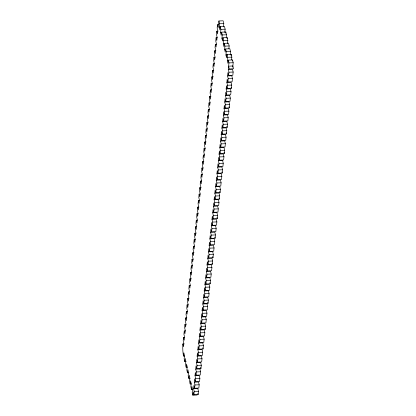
<?xml version="1.0" encoding="UTF-8"?>
<svg xmlns="http://www.w3.org/2000/svg" width="416" height="416" viewBox="0 0 416 416"><rect width="100%" height="100%" fill="white"/><g stroke="black" fill="none" stroke-linecap="round" stroke-linejoin="round"><path stroke-width="0.62" d="M184.049 343.912L182.842 343.959C182.619 348.026 182.759 352.066 183.477 356.07L184.683 356.018M184.756 337.397L183.55 337.444L183.196 340.704L183.867 343.496L183.513 346.757L182.842 343.959M185.463 330.881L184.257 330.928L183.903 334.188L184.574 336.981L184.22 340.241L183.55 337.444M186.17 324.366L184.964 324.412L184.61 327.673L185.281 330.465L184.928 333.726L184.257 330.928M186.878 317.85L185.671 317.897L185.318 321.157L185.988 323.95L185.635 327.21L184.964 324.412M187.59 311.334L186.378 311.381L186.025 314.642L186.696 317.434L186.342 320.694L185.671 317.897M188.297 304.819L187.086 304.866L186.732 308.126L187.403 310.918L187.049 314.179L186.378 311.381M189.004 298.303L187.793 298.35L187.439 301.61L188.11 304.403L187.756 307.663L187.086 304.866M189.712 291.788L188.505 291.834L188.152 295.095L188.822 297.887L188.469 301.148L187.793 298.35M190.419 285.272L189.212 285.319L188.859 288.579L189.53 291.372L189.176 294.632L188.505 291.834M191.126 278.756L189.92 278.803L189.566 282.064L190.237 284.856L189.883 288.116L189.212 285.319M191.833 272.241L190.627 272.288L190.273 275.548L190.944 278.34L190.59 281.601L189.92 278.803M192.54 265.725L191.334 265.772L190.98 269.032L191.651 271.825L191.298 275.085L190.627 272.288M193.253 259.21L192.041 259.256L191.688 262.517L192.358 265.309L192.005 268.57L191.334 265.772M193.96 252.694L192.748 252.741L192.395 256.001L193.066 258.794L192.712 262.054L192.041 259.256M194.667 246.178L193.456 246.225L193.102 249.486L193.773 252.278L193.419 255.538L192.748 252.741M195.374 239.663L194.168 239.71L193.809 242.97L194.485 245.762L194.126 249.023L193.456 246.225M196.082 233.147L194.875 233.194L194.522 236.454L195.192 239.247L194.839 242.507L194.168 239.71M196.789 226.632L195.582 226.678L195.229 229.939L195.9 232.731L195.546 235.992L194.875 233.194M197.496 220.116L196.29 220.163L195.936 223.423L196.607 226.216L196.253 229.476L195.582 226.678M198.203 213.6L196.997 213.647L196.643 216.908L197.314 219.7L196.96 222.96L196.29 220.163M198.91 207.085L197.704 207.132L197.35 210.387L198.021 213.184L197.668 216.445L196.997 213.647M199.623 200.569L198.411 200.616L198.058 203.871L198.728 206.669L198.375 209.929L197.704 207.132M200.33 194.054L199.118 194.1L198.765 197.356L199.436 200.153L199.082 203.408L198.411 200.616M201.037 187.538L199.826 187.585L199.472 190.84L200.143 193.638L199.789 196.893L199.118 194.1M201.744 181.017L200.538 181.069L200.179 184.324L200.855 187.122L200.496 190.377L199.826 187.585M202.452 174.502L201.245 174.554L200.892 177.809L201.562 180.606L201.209 183.862L200.538 181.069M203.159 167.986L201.952 168.038L201.599 171.293L202.27 174.091L201.916 177.346L201.245 174.554M203.866 161.47L202.66 161.522L202.306 164.778L202.977 167.575L202.623 170.83L201.952 168.038M204.573 154.955L203.367 155.007L203.013 158.262L203.684 161.06L203.33 164.315L202.66 161.522M205.28 148.439L204.074 148.491L203.72 151.746L204.391 154.544L204.038 157.799L203.367 155.007M205.993 141.924L204.781 141.976L204.428 145.231L205.098 148.028L204.745 151.284L204.074 148.491M206.7 135.408L205.488 135.46L205.135 138.715L205.806 141.513L205.452 144.768L204.781 141.976M207.407 128.892L206.196 128.944L205.842 132.2L206.513 134.997L206.159 138.252L205.488 135.46M208.114 122.377L206.908 122.429L206.554 125.684L207.225 128.482L206.872 131.737L206.196 128.944M208.822 115.861L207.615 115.913L207.262 119.168L207.932 121.966L207.579 125.221L206.908 122.429M209.529 109.346L208.322 109.398L207.969 112.653L208.64 115.45L208.286 118.706L207.615 115.913M210.236 102.83L209.03 102.882L208.676 106.137L209.347 108.935L208.993 112.19L208.322 109.398M210.943 96.314L209.737 96.366L209.383 99.622L210.054 102.419L209.7 105.674L209.03 102.882M211.65 89.799L210.444 89.851L210.09 93.106L210.761 95.904L210.408 99.159L209.737 96.366M212.363 83.283L211.151 83.335L210.798 86.59L211.468 89.388L211.115 92.643L210.444 89.851M213.07 76.768L211.858 76.82L211.505 80.075L212.176 82.872L211.822 86.128L211.151 83.335M213.777 70.252L212.566 70.304L212.212 73.559L212.883 76.357L212.529 79.612L211.858 76.82M214.484 63.736L213.278 63.783L212.924 67.044L213.595 69.841L213.242 73.096L212.566 70.304M215.192 57.221L213.985 57.268L213.632 60.528L214.302 63.326L213.949 66.581L213.278 63.783M215.899 50.705L214.692 50.752L214.339 54.012L215.01 56.805L214.656 60.065L213.985 57.268M216.606 44.19L215.4 44.236L215.046 47.497L215.717 50.289L215.363 53.55L214.692 50.752M217.313 37.674L216.107 37.721L215.753 40.981L216.424 43.774L216.07 47.034L215.4 44.236M218.026 31.158L216.814 31.205L216.46 34.466L217.131 37.258L216.778 40.518L216.107 37.721M218.733 24.643L217.521 24.69L217.168 27.95L217.838 30.742L217.485 34.003L216.814 31.205M223.449 26.853L223.803 23.598L223.132 20.8L218.899 20.972L218.192 27.487L217.521 24.69M183.477 356.07L183.83 352.81L184.501 355.607L184.148 358.862L184.818 361.66L186.025 361.608M224.791 32.443L225.144 29.188L224.474 26.39L220.246 26.562L219.887 29.817L219.216 27.024L219.57 23.764L218.899 20.972M184.818 361.66L185.172 358.4L185.843 361.197L185.489 364.452L186.16 367.25L187.366 367.198M226.19 37.492L226.486 34.778L225.815 31.98L221.588 32.152L221.234 35.412L220.563 32.614L220.917 29.354L220.246 26.562M186.16 367.25L186.514 363.99L187.184 366.787L186.831 370.042L187.502 372.84L188.708 372.788M227.474 43.623L227.828 40.368L227.157 37.57L222.929 37.742L222.576 41.002L221.905 38.204L222.258 34.949L221.588 32.152M187.502 372.84L187.855 369.58L188.526 372.377L188.172 375.632L188.843 378.43L190.05 378.378M228.873 48.672L229.169 45.958L228.498 43.16L224.271 43.332L223.917 46.592L223.246 43.794L223.6 40.539L222.929 37.742M225.696 33.067L225.815 31.98M188.843 378.43L189.197 375.17L189.868 377.967L189.514 381.222L190.185 384.02L191.396 383.968M230.157 54.803L230.511 51.548L229.84 48.75L225.612 48.922L225.259 52.182L224.588 49.384L224.942 46.129L224.271 43.332M227.037 38.657L227.157 37.57M190.185 384.02L190.538 380.76L191.209 383.557L190.856 386.812L191.526 389.61L192.738 389.563M231.561 59.852L231.852 57.138L231.182 54.34L226.954 54.512L226.6 57.772L225.93 54.974L226.283 51.719L225.612 48.922M191.526 389.61L191.88 386.35L192.551 389.147L192.197 392.402L192.868 395.2L197.101 395.028M232.726 67.07L233.194 62.728L232.523 59.93L228.296 60.102L227.942 63.362L227.271 60.564L227.625 57.309L226.954 54.512M192.868 395.2L193.222 391.94L193.892 394.737L198.125 394.566L198.479 391.31L197.808 388.513L193.575 388.684L193.934 385.424L194.605 388.222L198.832 388.05L199.186 384.795L198.515 381.997L194.288 382.169L194.641 378.908L195.312 381.706L199.54 381.534L199.893 378.279L199.222 375.482L194.995 375.653L195.348 372.393L196.019 375.19L200.247 375.019L200.6 371.764L199.93 368.966L195.702 369.138L196.056 365.877L196.726 368.675L200.954 368.503L201.308 365.248L200.637 362.45L196.409 362.622L196.763 359.362L197.434 362.159L201.661 361.988L202.015 358.732L201.344 355.935L197.116 356.106L197.47 352.846L198.141 355.644L202.368 355.472L202.722 352.217L202.051 349.419L197.824 349.591L198.177 346.33L198.848 349.128L203.076 348.956L203.434 345.696L202.758 342.904L198.531 343.075L198.884 339.815L199.555 342.612L203.788 342.441L204.142 339.18L203.471 336.388L199.238 336.56L199.592 333.299L200.268 336.097L204.495 335.925L204.849 332.665L204.178 329.872L199.95 330.044L200.304 326.784L200.975 329.581L205.202 329.41L205.556 326.149L204.885 323.357L200.658 323.528L201.011 320.268L201.682 323.066L205.91 322.894L206.263 319.634L205.592 316.841L201.365 317.013L201.718 313.752L202.389 316.55L206.617 316.378L206.97 313.118L206.3 310.326L202.072 310.497L202.426 307.237L203.096 310.034L207.324 309.863L207.678 306.602L207.007 303.81L202.779 303.982L203.133 300.721L203.804 303.519L208.031 303.347L208.385 300.087L207.714 297.294L203.486 297.466L203.84 294.206L204.511 297.003L208.738 296.832L209.092 293.571L208.421 290.779L204.194 290.95L204.547 287.69L205.218 290.488L209.446 290.316L209.804 287.056L209.128 284.263L204.901 284.435L205.254 281.174L205.925 283.972L210.158 283.8L210.512 280.54L209.841 277.748L205.608 277.919L205.962 274.659L206.638 277.456L210.865 277.285L211.219 274.024L210.548 271.232L206.32 271.404L206.674 268.143L207.345 270.941L211.572 270.769L211.926 267.509L211.255 264.716L207.028 264.888L207.381 261.628L208.052 264.425L212.28 264.254L212.633 260.993L211.962 258.201L207.735 258.372L208.088 255.112L208.759 257.91L212.987 257.738L213.34 254.478L212.67 251.685L208.442 251.857L208.796 248.596L209.466 251.394L213.694 251.222L214.048 247.962L213.377 245.17L209.149 245.336L209.503 242.081L210.174 244.878L214.401 244.707L214.755 241.446L214.084 238.654L209.856 238.82L210.21 235.565L210.881 238.363L215.108 238.191L215.462 234.931L214.791 232.138L210.564 232.305L210.917 229.05L211.588 231.842L215.821 231.676L216.174 228.415L215.504 225.623L211.271 225.789L211.624 222.534L212.295 225.326L216.528 225.16L216.882 221.9L216.211 219.107L211.978 219.274L212.337 216.018L213.008 218.811L217.235 218.644L217.589 215.384L216.918 212.592L212.69 212.758L213.044 209.503L213.715 212.295L217.942 212.129L218.296 208.868L217.625 206.071L213.398 206.242L213.751 202.987L214.422 205.78L218.65 205.613L219.003 202.353L218.332 199.555L214.105 199.727L214.458 196.472L215.129 199.264L219.357 199.092L219.71 195.837L219.04 193.04L214.812 193.211L215.166 189.956L215.836 192.748L220.064 192.577L220.418 189.322L219.747 186.524L215.519 186.696L215.873 183.44L216.544 186.233L220.771 186.061L221.125 182.806L220.454 180.008L216.226 180.18L216.58 176.925L217.251 179.717L221.478 179.546L221.832 176.29L221.161 173.493L216.934 173.664L217.287 170.409L217.958 173.202L222.191 173.03L222.544 169.775L221.874 166.977L217.641 167.149L217.994 163.894L218.665 166.686L222.898 166.514L223.252 163.259L222.581 160.462L218.348 160.633L218.707 157.378L219.378 160.17L223.605 159.999L223.959 156.744L223.288 153.946L219.06 154.118L219.414 150.862L220.085 153.655L224.312 153.483L224.666 150.228L223.995 147.43L219.768 147.602L220.121 144.347L220.792 147.139L225.02 146.968L225.373 143.712L224.702 140.915L220.475 141.086L220.828 137.831L221.499 140.624L225.727 140.452L226.08 137.197L225.41 134.399L221.182 134.571L221.536 131.316L222.206 134.108L226.434 133.936L226.788 130.681L226.117 127.884L221.889 128.055L222.243 124.8L222.914 127.592L227.141 127.421L227.495 124.166L226.824 121.368L222.596 121.54L222.95 118.284L223.621 121.077L227.848 120.905L228.207 117.65L227.531 114.852L223.304 115.024L223.657 111.769L224.328 114.561L228.561 114.39L228.914 111.134L228.244 108.337L224.011 108.508L224.364 105.253L225.04 108.046L229.268 107.874L229.622 104.619L228.951 101.821L224.723 101.993L225.077 98.738L225.748 101.53L229.975 101.358L230.329 98.103L229.658 95.306L225.43 95.477L225.784 92.217L226.455 95.014L230.682 94.843L231.036 91.588L230.365 88.79L226.138 88.962L226.491 85.701L227.162 88.499L231.39 88.327L231.743 85.072L231.072 82.274L226.845 82.446L227.198 79.186L227.869 81.983L232.097 81.812L232.45 78.556L231.78 75.759L227.552 75.93L227.906 72.67L228.576 75.468L232.804 75.296L233.158 72.041L232.487 69.243L228.259 69.415L228.966 62.899L228.296 60.102M193.892 394.737L194.251 391.482L193.575 388.684M194.605 388.222L194.958 384.961L194.288 382.169M195.312 381.706L195.666 378.446L194.995 375.653M196.019 375.19L196.373 371.93L195.702 369.138M196.726 368.675L197.08 365.414L196.409 362.622M197.434 362.159L197.787 358.899L197.116 356.106M198.141 355.644L198.494 352.383L197.824 349.591M198.848 349.128L199.202 345.868L198.531 343.075M199.555 342.612L199.909 339.352L199.238 336.56M200.268 336.097L200.621 332.836L199.95 330.044M200.975 329.581L201.328 326.321L200.658 323.528M201.682 323.066L202.036 319.805L201.365 317.013M202.389 316.55L202.743 313.29L202.072 310.497M203.096 310.034L203.45 306.774L202.779 303.982M203.804 303.519L204.157 300.258L203.486 297.466M204.511 297.003L204.864 293.743L204.194 290.95M205.218 290.488L205.572 287.227L204.901 284.435M205.925 283.972L206.279 280.712L205.608 277.919M206.638 277.456L206.991 274.196L206.32 271.404M207.345 270.941L207.698 267.68L207.028 264.888M208.052 264.425L208.406 261.165L207.735 258.372M208.759 257.91L209.113 254.649L208.442 251.857M209.466 251.394L209.82 248.134L209.149 245.336M210.174 244.878L210.527 241.618L209.856 238.82M210.881 238.363L211.234 235.102L210.564 232.305M211.588 231.842L211.942 228.587L211.271 225.789M212.295 225.326L212.654 222.071L211.978 219.274M213.008 218.811L213.361 215.556L212.69 212.758M213.715 212.295L214.068 209.04L213.398 206.242M214.422 205.78L214.776 202.524L214.105 199.727M215.129 199.264L215.483 196.009L214.812 193.211M215.836 192.748L216.19 189.493L215.519 186.696M216.544 186.233L216.897 182.978L216.226 180.18M217.251 179.717L217.604 176.462L216.934 173.664M217.958 173.202L218.312 169.946L217.641 167.149M218.665 166.686L219.024 163.431L218.348 160.633M219.378 160.17L219.731 156.915L219.06 154.118M220.085 153.655L220.438 150.4L219.768 147.602M220.792 147.139L221.146 143.884L220.475 141.086M221.499 140.624L221.853 137.368L221.182 134.571M222.206 134.108L222.56 130.853L221.889 128.055M222.914 127.592L223.267 124.337L222.596 121.54M223.621 121.077L223.974 117.822L223.304 115.024M224.328 114.561L224.682 111.306L224.011 108.508M225.04 108.046L225.394 104.79L224.723 101.993M225.748 101.53L226.101 98.275L225.43 95.477M226.455 95.014L226.808 91.759L226.138 88.962M227.162 88.499L227.516 85.238L226.845 82.446M227.869 81.983L228.223 78.723L227.552 75.93M228.576 75.468L228.93 72.207L228.259 69.415M231.067 55.427L231.182 54.34M232.409 61.017L232.523 59.93M219.57 23.764L223.803 23.598M219.216 27.024L220.428 26.978M220.917 29.354L225.144 29.188M220.563 32.614L221.77 32.568M222.258 34.949L226.486 34.778M221.905 38.204L223.111 38.158M223.6 40.539L227.828 40.368M223.246 43.794L224.453 43.748M224.942 46.129L229.169 45.958M224.588 49.384L225.794 49.338M226.283 51.719L230.511 51.548M225.93 54.974L227.136 54.928M227.625 57.309L231.852 57.138M227.271 60.564L228.478 60.518M228.966 62.899L233.194 62.728M228.93 72.207L233.158 72.041M228.223 78.723L232.45 78.556M227.516 85.238L231.743 85.072M226.808 91.759L231.036 91.588M226.101 98.275L230.329 98.103M225.394 104.79L229.622 104.619M224.682 111.306L228.914 111.134M223.974 117.822L228.207 117.65M223.267 124.337L227.495 124.166M222.56 130.853L226.788 130.681M221.853 137.368L226.08 137.197M221.146 143.884L225.373 143.712M220.438 150.4L224.666 150.228M219.731 156.915L223.959 156.744M219.024 163.431L223.252 163.259M218.312 169.946L222.544 169.775M217.604 176.462L221.832 176.29M216.897 182.978L221.125 182.806M216.19 189.493L220.418 189.322M215.483 196.009L219.71 195.837M214.776 202.524L219.003 202.353M214.068 209.04L218.296 208.868M213.361 215.556L217.589 215.384M212.654 222.071L216.882 221.9M211.942 228.587L216.174 228.415M211.234 235.102L215.462 234.931M210.527 241.618L214.755 241.446M209.82 248.134L214.048 247.962M209.113 254.649L213.34 254.478M208.406 261.165L212.633 260.993M207.698 267.68L211.926 267.509M206.991 274.196L211.219 274.024M206.279 280.712L210.512 280.54M205.572 287.227L209.804 287.056M204.864 293.743L209.092 293.571M204.157 300.258L208.385 300.087M203.45 306.774L207.678 306.602M202.743 313.29L206.97 313.118M202.036 319.805L206.263 319.634M201.328 326.321L205.556 326.149M200.621 332.836L204.849 332.665M199.909 339.352L204.142 339.18M199.202 345.868L203.434 345.696M198.494 352.383L202.722 352.217M197.787 358.899L202.015 358.732M197.08 365.414L201.308 365.248M196.373 371.93L200.6 371.764M195.666 378.446L199.893 378.279M194.958 384.961L199.186 384.795M194.251 391.482L198.479 391.31M231.119 87.209L231.39 88.327M228.998 106.756L229.268 107.874M226.876 126.303L227.141 127.421M226.169 132.818L226.434 133.936M224.042 152.365L224.312 153.483M221.92 171.912L222.191 173.03M219.799 191.459L220.064 192.577M219.086 197.974L219.357 199.092M216.965 217.526L217.235 218.644M214.843 237.073L215.108 238.191M212.716 256.62L212.987 257.738M212.009 263.136L212.28 264.254M209.888 282.682L210.158 283.8M207.766 302.229L208.031 303.347M204.932 328.292L205.202 329.41M202.81 347.838L203.076 348.956M200.684 367.385L200.954 368.503M197.855 393.448L198.125 394.566M232.84 65.988L228.613 66.154L229.284 68.952L233.511 68.78L232.84 65.988"/></g></svg>
